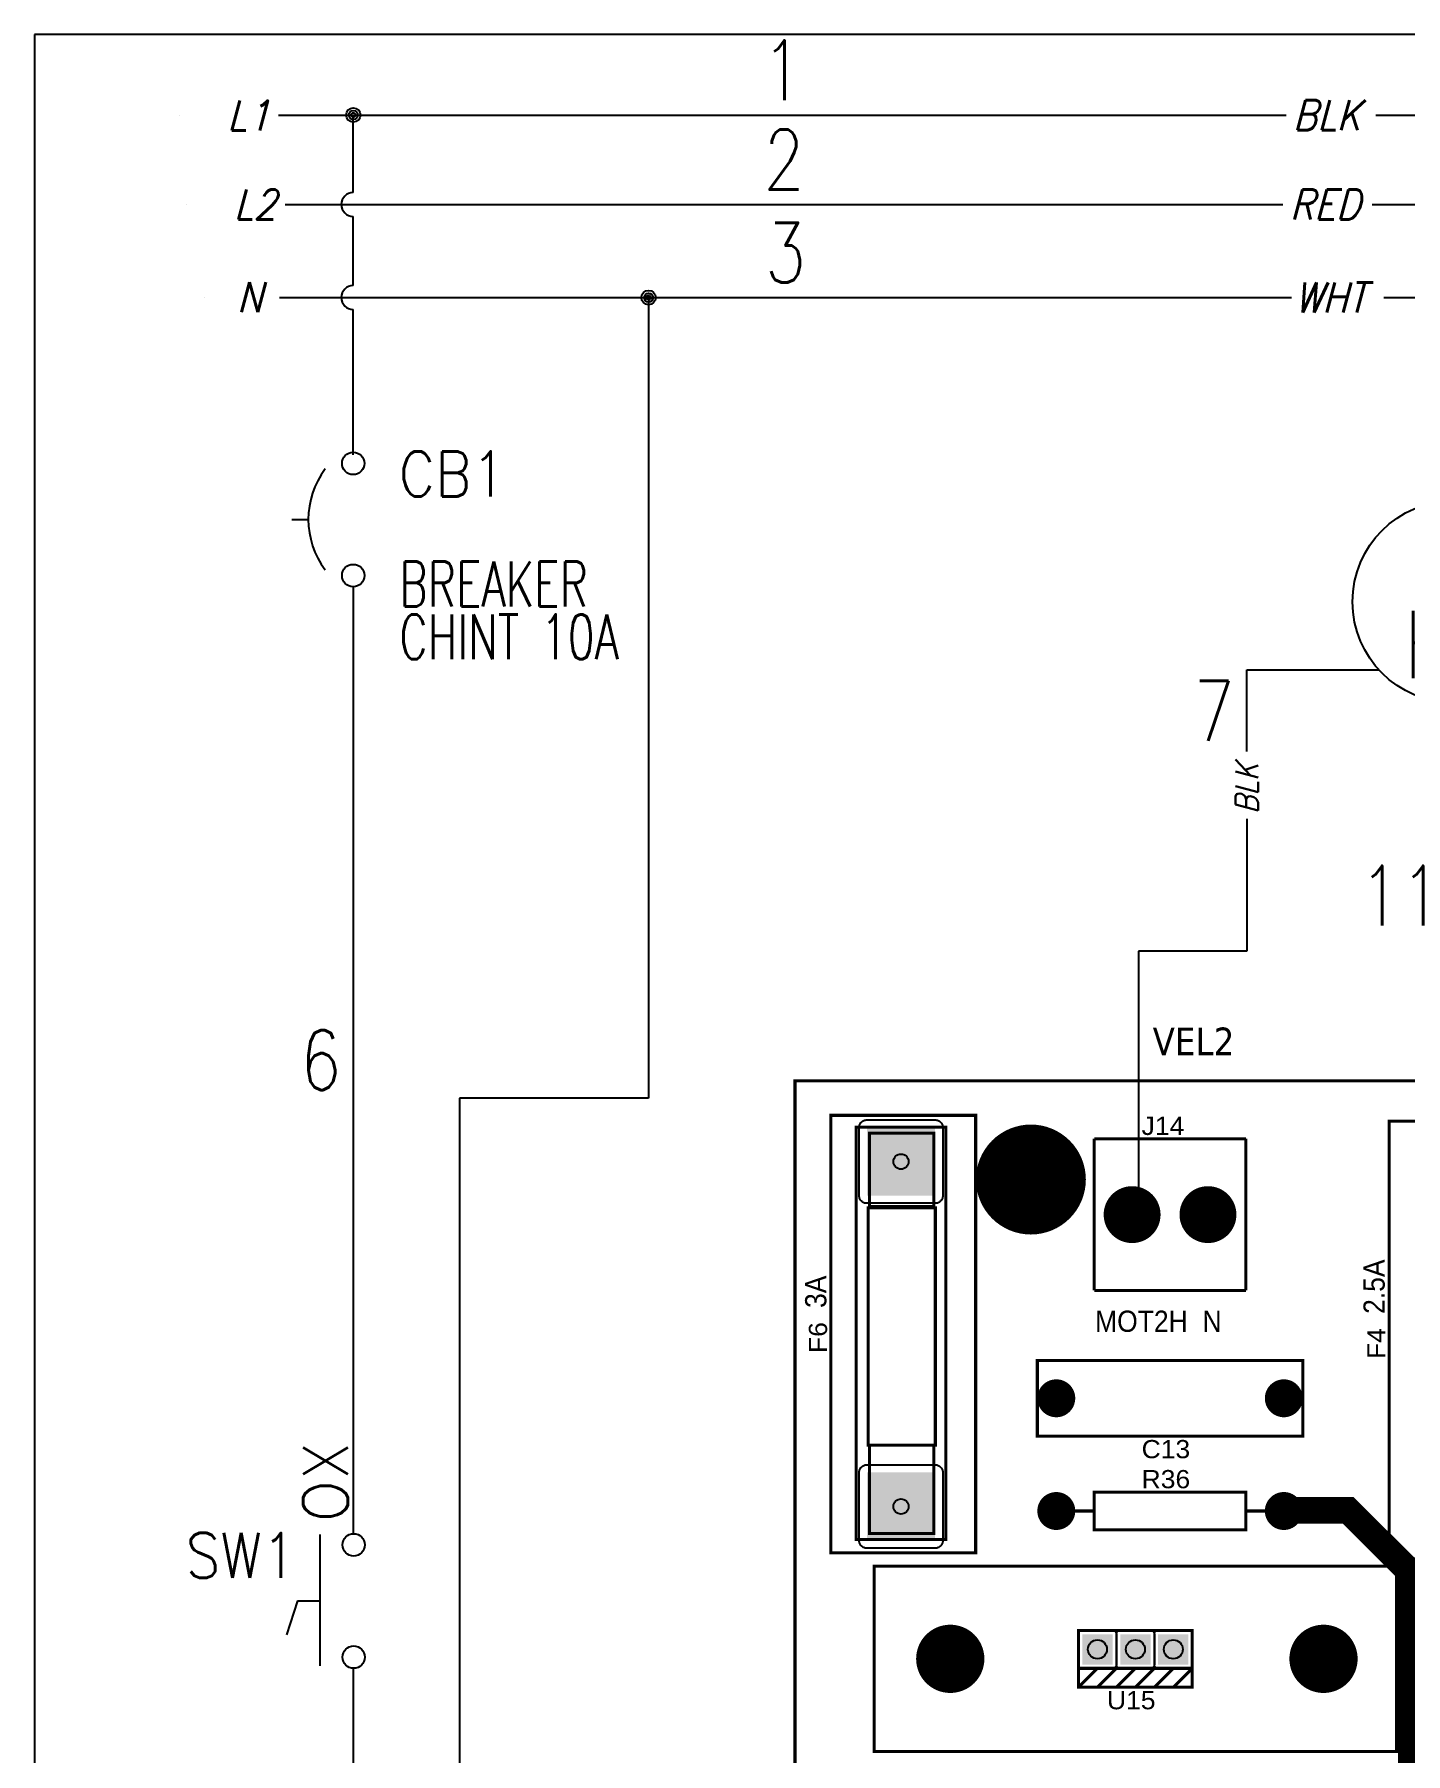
# Model space of a CAD drawing. Header units: inches. Extents: x 0 to 35.7, y 0 to 20.7.
# Drawn here: x 14.98 to 20.71, y 13.56 to 20.74 of the extents above; entities that cross this region are included whole.
import ezdxf
from ezdxf.enums import TextEntityAlignment as Align

# ---------------------------------------------------------------- set-up
doc = ezdxf.new("R2010")
doc.units = ezdxf.units.IN
doc.header["$MEASUREMENT"] = 0
doc.linetypes.add('HIDDEN2', pattern=[0.1875, 0.125, -0.0625])
for name, color, linetype in [('BLK_12AWG', 7, 'Continuous'), ('CONTORNO', 179, 'Continuous'), ('DESC', 150, 'Continuous'), ('MISC', 7, 'Continuous'), ('SYMS', 7, 'Continuous'), ('TAGS', 150, 'Continuous'), ('WIRENO', 72, 'Continuous'), ('WIRES', 7, 'Continuous')]:
    doc.layers.add(name, color=color, linetype=linetype)
doc.styles.add('SLDTEXTSTYLE0', font='tahoma.ttf')
doc.styles.get("Standard").update_dxf_attribs({"font": 'arial.ttf'})
doc.styles.add('WD', font='romans.shx')

# ---------------------------------------------------------------- blocks, each defined once
blk = doc.blocks.new('HT0_LGENERIC')
at = {"style": 'WD', "oblique": 15, "width": 0.9}
blk.add_attdef('COLOR', text='', height=0.125, dxfattribs=at).set_placement((0, 0), align=Align.MIDDLE_CENTER)
at = {"color": 7, "style": 'WD'}
for tag, p in [('X4_TINY_DOT_DONT_REMOVE', (-0.125, 0)), ('X1_TINY_DOT_DONT_REMOVE', (0.125, 0))]:
    blk.add_attdef(tag, p, '', height=0.0001, dxfattribs=at)
at = {"style": 'WD', "flags": 1}
for tag, p in [('X4TERM01', (-0.125, 0)), ('X1TERM01', (0.125, 0))]:
    blk.add_attdef(tag, p, '', height=0.01, dxfattribs=at)
blk = doc.blocks.new('WDDOT')
for radius in [0.03, 0.0187, 0.00929]:
    blk.add_circle((0, 0), radius)
blk = doc.blocks.new('VCB1')
at = {"linetype": 'HIDDEN2'}
blk.add_line((-0.1712, 0), (-0.125, 0), dxfattribs=at)
for centre in [(0, 0.1562), (0, -0.1562)]:
    blk.add_circle(centre, 0.0312)
blk.add_arc((0.1094, 0), 0.2344, 143.1301, 216.8699)
at = {"style": 'WD'}
for tag, p, width in [('INST', (0.2188, 0.3883), 0.7), ('LOC', (0.2188, 0.2188), 0.7), ('TAG1', (0.1269, 0.0644), 0.9), ('XREF', (0.1287, -0.09), 0.7), ('DESC1', (0.1287, -0.242), 0.7), ('DESC2', (0.1287, -0.3893), 0.7)]:
    blk.add_attdef(tag, p, '', height=0.125, dxfattribs=dict(at, width=width))
at = {"linetype": 'Continuous', "style": 'WD'}
for tag, height, flags, p in [('TERM01', 0.125, 8, (-0.055, 0.2066)), ('MFG', 0.01, 9, (-0.1421, -0.0881)), ('CAT', 0.01, 9, (-0.1421, -0.0731))]:
    blk.add_attdef(tag, text='', height=height, dxfattribs=dict(at, flags=flags)).set_placement(p, align=Align.RIGHT)
at = {"color": 7, "style": 'WD', "flags": 1}
for tag, p in [('X2TERM01', (0, 0.1875)), ('X8TERM02', (0, -0.1875))]:
    blk.add_attdef(tag, p, '', height=0.0125, dxfattribs=at)
at = {"style": 'WD', "width": 0.7}
blk.add_attdef('RATING1', text='', height=0.125, dxfattribs=at).set_placement((-0.1875, 0.0625), align=Align.RIGHT)
at = {"color": 7, "style": 'WD'}
for tag, p in [('X4LINK', (-0.25, 0)), ('X1LINK', (0, 0))]:
    blk.add_attdef(tag, p, '', height=0.01, dxfattribs=at)
at = {"style": 'WD', "flags": 9}
for tag, p in [('FAMILY', (-0.1421, -0.0365)), ('CONTACT', (-0.1288, -0.1291))]:
    blk.add_attdef(tag, text='', height=0.01, dxfattribs=at).set_placement(p, align=Align.RIGHT)
at = {"linetype": 'Continuous', "style": 'WD', "flags": 9}
blk.add_attdef('ASSYCODE', text='', height=0.01, dxfattribs=at).set_placement((-0.1533, -0.1061), align=Align.CENTER)
at = {"linetype": 'Continuous', "style": 'WD', "flags": 8}
blk.add_attdef('TERM02', text='', height=0.125, dxfattribs=at).set_placement((-0.0407, -0.2134), align=Align.TOP_RIGHT)
blk = doc.blocks.new('EPAD')
at = {"const_width": 0.5}
blk.add_lwpolyline([(-0.25, 0, 1), (0.25, 0, 1)], format="xyb", close=True, dxfattribs=at)
blk = doc.blocks.new('RPAD')
blk.add_trace([(-0.5, -0.5), (-0.5, 0.5), (0.5, -0.5), (0.5, 0.5)])
blk = doc.blocks.new('TarjetaCBA2')
for points, const_width in [([(130.5116, 98.0071), (136.4266, 98.0071), (136.4266, 103.2848), (130.5116, 103.2848), (130.5116, 98.0071)], 0.008), ([(130.5116, 98.0071), (136.4266, 98.0071), (136.4266, 103.2848), (130.5116, 103.2848), (130.5116, 98.0071)], 0.008), ([(130.5116, 98.0071), (136.4266, 98.0071), (136.4266, 103.2848), (130.5116, 103.2848), (130.5116, 98.0071)], 0.008), ([(130.6061, 102.0407), (130.988, 102.0407), (130.988, 103.1942), (130.6061, 103.1942), (130.6061, 102.0407)], 0.008), ([(130.6061, 102.0407), (130.988, 102.0407), (130.988, 103.1942), (130.6061, 103.1942), (130.6061, 102.0407)], 0.008), ([(130.6061, 102.0407), (130.988, 102.0407), (130.988, 103.1942), (130.6061, 103.1942), (130.6061, 102.0407)], 0.008), ([(132.0785, 102.0249), (132.4604, 102.0249), (132.4604, 103.1785), (132.0785, 103.1785), (132.0785, 102.0249)], 0.008), ([(132.0785, 102.0249), (132.4604, 102.0249), (132.4604, 103.1785), (132.0785, 103.1785), (132.0785, 102.0249)], 0.008), ([(132.0785, 102.0249), (132.4604, 102.0249), (132.4604, 103.1785), (132.0785, 103.1785), (132.0785, 102.0249)], 0.008), ([(130.673, 102.0761), (130.9092, 102.0761), (130.9092, 103.1627), (130.673, 103.1627), (130.673, 102.0761)], 0.008), ([(130.673, 102.0761), (130.9092, 102.0761), (130.9092, 103.1627), (130.673, 103.1627), (130.673, 102.0761)], 0.008), ([(130.673, 102.0761), (130.9092, 102.0761), (130.9092, 103.1627), (130.673, 103.1627), (130.673, 102.0761)], 0.008), ([(130.7084, 102.9541), (130.8777, 102.9541), (130.8777, 103.147), (130.7084, 103.147), (130.7084, 102.9541)], 0.008), ([(130.7084, 102.9541), (130.8777, 102.9541), (130.8777, 103.147), (130.7084, 103.147), (130.7084, 102.9541)], 0.008), ([(130.7084, 102.9541), (130.8777, 102.9541), (130.8777, 103.147), (130.7084, 103.147), (130.7084, 102.9541)], 0.008), ([(131.3006, 103.1324), (131.3006, 102.7324)], 0.008), ([(131.3006, 103.1324), (131.7006, 103.1324)], 0.008), ([(131.3006, 103.1324), (131.3006, 102.7324)], 0.008), ([(131.3006, 103.1324), (131.7006, 103.1324)], 0.008), ([(131.3006, 103.1324), (131.3006, 102.7324)], 0.008), ([(131.3006, 103.1324), (131.7006, 103.1324)], 0.008), ([(131.7006, 103.1324), (131.7006, 102.7324)], 0.008), ([(131.7006, 103.1324), (131.7006, 102.7324)], 0.008), ([(131.7006, 103.1324), (131.7006, 102.7324)], 0.008), ([(130.7045, 102.3241), (130.8817, 102.3241), (130.8817, 102.9501), (130.7045, 102.9501), (130.7045, 102.3241)], 0.008), ([(130.7045, 102.3241), (130.8817, 102.3241), (130.8817, 102.9501), (130.7045, 102.9501), (130.7045, 102.3241)], 0.008), ([(130.7045, 102.3241), (130.8817, 102.3241), (130.8817, 102.9501), (130.7045, 102.9501), (130.7045, 102.3241)], 0.008), ([(131.3006, 102.7324), (131.7006, 102.7324)], 0.008), ([(131.3006, 102.7324), (131.7006, 102.7324)], 0.008), ([(131.3006, 102.7324), (131.7006, 102.7324)], 0.008), ([(131.1506, 102.3481), (131.8506, 102.3481), (131.8506, 102.5481), (131.1506, 102.5481), (131.1506, 102.3481)], 0.008), ([(131.1506, 102.3481), (131.8506, 102.3481), (131.8506, 102.5481), (131.1506, 102.5481), (131.1506, 102.3481)], 0.008), ([(131.1506, 102.3481), (131.8506, 102.3481), (131.8506, 102.5481), (131.1506, 102.5481), (131.1506, 102.3481)], 0.008), ([(130.7084, 102.0918), (130.8777, 102.0918), (130.8777, 102.3241), (130.7084, 102.3241), (130.7084, 102.0918)], 0.008), ([(130.7084, 102.0918), (130.8777, 102.0918), (130.8777, 102.3241), (130.7084, 102.3241), (130.7084, 102.0918)], 0.008), ([(130.7084, 102.0918), (130.8777, 102.0918), (130.8777, 102.3241), (130.7084, 102.3241), (130.7084, 102.0918)], 0.008), ([(131.3006, 102.1009), (131.7006, 102.1009), (131.7006, 102.2009), (131.3006, 102.2009), (131.3006, 102.1009)], 0.008), ([(131.3006, 102.1009), (131.7006, 102.1009), (131.7006, 102.2009), (131.3006, 102.2009), (131.3006, 102.1009)], 0.008), ([(131.3006, 102.1009), (131.7006, 102.1009), (131.7006, 102.2009), (131.3006, 102.2009), (131.3006, 102.1009)], 0.008), ([(132.5533, 101.4643), (132.1671, 101.4643), (132.1371, 101.4943), (132.1371, 101.9861), (131.9705, 102.1526), (131.8022, 102.1526), (131.8006, 102.1509)], 0.07), ([(131.2506, 102.1509), (131.3006, 102.1509)], 0.008), ([(131.2506, 102.1509), (131.3006, 102.1509)], 0.008), ([(131.2506, 102.1509), (131.3006, 102.1509)], 0.008), ([(131.7006, 102.1509), (131.7506, 102.1509)], 0.008), ([(131.7006, 102.1509), (131.7506, 102.1509)], 0.008), ([(131.7006, 102.1509), (131.7506, 102.1509)], 0.008), ([(130.7203, 101.517), (132.0982, 101.517), (132.0982, 102.0052), (130.7203, 102.0052), (130.7203, 101.517)], 0.008), ([(130.7203, 101.517), (132.0982, 101.517), (132.0982, 102.0052), (130.7203, 102.0052), (130.7203, 101.517)], 0.008), ([(130.7203, 101.517), (132.0982, 101.517), (132.0982, 102.0052), (130.7203, 102.0052), (130.7203, 101.517)], 0.008), ([(131.2592, 101.7361), (131.5592, 101.7361), (131.5592, 101.8361), (131.2592, 101.8361), (131.2592, 101.7361)], 0.008), ([(131.2592, 101.7361), (131.5592, 101.7361), (131.5592, 101.8361), (131.2592, 101.8361), (131.2592, 101.7361)], 0.008), ([(131.2592, 101.7361), (131.5592, 101.7361), (131.5592, 101.8361), (131.2592, 101.8361), (131.2592, 101.7361)], 0.008), ([(131.5592, 101.7361), (131.5592, 101.6861), (131.2592, 101.6861), (131.2592, 101.7361)], 0.008), ([(131.3092, 101.7361), (131.2592, 101.6861)], 0.008), ([(131.5592, 101.7361), (131.5592, 101.6861), (131.2592, 101.6861), (131.2592, 101.7361)], 0.008), ([(131.3092, 101.7361), (131.2592, 101.6861)], 0.008), ([(131.5592, 101.7361), (131.5592, 101.6861), (131.2592, 101.6861), (131.2592, 101.7361)], 0.008), ([(131.3092, 101.7361), (131.2592, 101.6861)], 0.008), ([(131.3592, 101.7361), (131.3092, 101.6861)], 0.008), ([(131.3592, 101.7361), (131.3092, 101.6861)], 0.008), ([(131.3592, 101.7361), (131.3092, 101.6861)], 0.008), ([(131.4092, 101.7361), (131.3592, 101.6861)], 0.008), ([(131.4092, 101.7361), (131.3592, 101.6861)], 0.008), ([(131.4092, 101.7361), (131.3592, 101.6861)], 0.008), ([(131.4592, 101.7361), (131.4092, 101.6861)], 0.008), ([(131.4592, 101.7361), (131.4092, 101.6861)], 0.008), ([(131.4592, 101.7361), (131.4092, 101.6861)], 0.008), ([(131.5092, 101.7361), (131.4592, 101.6861)], 0.008), ([(131.5092, 101.7361), (131.4592, 101.6861)], 0.008), ([(131.5092, 101.7361), (131.4592, 101.6861)], 0.008), ([(131.5592, 101.7361), (131.5092, 101.6861)], 0.008), ([(131.5592, 101.7361), (131.5092, 101.6861)], 0.008), ([(131.5592, 101.7361), (131.5092, 101.6861)], 0.008)]:
    blk.add_lwpolyline(points, dxfattribs=dict(const_width=const_width))
for points in [[(130.6811, 102.9822), (130.6811, 103.1622), (130.6812, 103.1642), (130.6815, 103.1663), (130.682, 103.1682), (130.6827, 103.17), (130.6835, 103.1718), (130.6845, 103.1734), (130.6856, 103.175), (130.6869, 103.1764), (130.6883, 103.1777), (130.6898, 103.1788), (130.6915, 103.1798), (130.6932, 103.1806), (130.6951, 103.1813), (130.697, 103.1818), (130.699, 103.1821), (130.7011, 103.1822), (130.8811, 103.1822), (130.8832, 103.1821), (130.8852, 103.1818), (130.8871, 103.1813), (130.889, 103.1806), (130.8907, 103.1798), (130.8924, 103.1788), (130.8939, 103.1777), (130.8953, 103.1764), (130.8966, 103.175), (130.8978, 103.1734), (130.8987, 103.1718), (130.8996, 103.17), (130.9002, 103.1682), (130.9007, 103.1663), (130.901, 103.1642), (130.9011, 103.1622), (130.9011, 102.9822), (130.901, 102.9801), (130.9007, 102.9781), (130.9002, 102.9761), (130.8996, 102.9743), (130.8987, 102.9725), (130.8978, 102.9709), (130.8966, 102.9694), (130.8953, 102.9679), (130.8939, 102.9667), (130.8924, 102.9655), (130.8907, 102.9645), (130.889, 102.9637), (130.8871, 102.963), (130.8852, 102.9626), (130.8832, 102.9623), (130.8811, 102.9622), (130.7011, 102.9622), (130.699, 102.9623), (130.697, 102.9626), (130.6951, 102.963), (130.6932, 102.9637), (130.6915, 102.9645), (130.6898, 102.9655), (130.6883, 102.9667), (130.6869, 102.9679), (130.6856, 102.9694), (130.6845, 102.9709), (130.6835, 102.9725), (130.6827, 102.9743), (130.682, 102.9761), (130.6815, 102.9781), (130.6812, 102.9801), (130.6811, 102.9822)], [(130.6811, 102.0727), (130.6811, 102.2527), (130.6812, 102.2548), (130.6815, 102.2568), (130.682, 102.2587), (130.6827, 102.2606), (130.6835, 102.2623), (130.6845, 102.264), (130.6856, 102.2655), (130.6869, 102.2669), (130.6883, 102.2682), (130.6898, 102.2694), (130.6915, 102.2703), (130.6932, 102.2712), (130.6951, 102.2718), (130.697, 102.2723), (130.699, 102.2726), (130.7011, 102.2727), (130.8811, 102.2727), (130.8832, 102.2726), (130.8852, 102.2723), (130.8871, 102.2718), (130.889, 102.2712), (130.8907, 102.2703), (130.8924, 102.2694), (130.8939, 102.2682), (130.8953, 102.2669), (130.8966, 102.2655), (130.8978, 102.264), (130.8987, 102.2623), (130.8996, 102.2606), (130.9002, 102.2587), (130.9007, 102.2568), (130.901, 102.2548), (130.9011, 102.2527), (130.9011, 102.0727), (130.901, 102.0706), (130.9007, 102.0686), (130.9002, 102.0667), (130.8996, 102.0648), (130.8987, 102.0631), (130.8978, 102.0614), (130.8966, 102.0599), (130.8953, 102.0585), (130.8939, 102.0572), (130.8924, 102.0561), (130.8907, 102.0551), (130.889, 102.0543), (130.8871, 102.0536), (130.8852, 102.0531), (130.8832, 102.0528), (130.8811, 102.0527), (130.7011, 102.0527), (130.699, 102.0528), (130.697, 102.0531), (130.6951, 102.0536), (130.6932, 102.0543), (130.6915, 102.0551), (130.6898, 102.0561), (130.6883, 102.0572), (130.6869, 102.0585), (130.6856, 102.0599), (130.6845, 102.0614), (130.6835, 102.0631), (130.6827, 102.0648), (130.682, 102.0667), (130.6815, 102.0686), (130.6812, 102.0706), (130.6811, 102.0727)], [(131.3492, 101.7361), (131.2692, 101.7361), (131.2682, 101.7362), (131.2672, 101.7363), (131.2662, 101.7366), (131.2653, 101.7369), (131.2644, 101.7373), (131.2636, 101.7378), (131.2628, 101.7384), (131.2621, 101.739), (131.2615, 101.7397), (131.2609, 101.7405), (131.2604, 101.7413), (131.26, 101.7422), (131.2597, 101.7431), (131.2594, 101.7441), (131.2593, 101.7451), (131.2592, 101.7461), (131.2592, 101.8261), (131.2593, 101.8272), (131.2594, 101.8282), (131.2597, 101.8291), (131.26, 101.8301), (131.2604, 101.8309), (131.2609, 101.8318), (131.2615, 101.8325), (131.2621, 101.8332), (131.2628, 101.8339), (131.2636, 101.8345), (131.2644, 101.835), (131.2653, 101.8354), (131.2662, 101.8357), (131.2672, 101.8359), (131.2682, 101.8361), (131.2692, 101.8361), (131.3492, 101.8361), (131.3503, 101.8361), (131.3513, 101.8359), (131.3522, 101.8357), (131.3532, 101.8354), (131.354, 101.835), (131.3549, 101.8345), (131.3556, 101.8339), (131.3563, 101.8332), (131.357, 101.8325), (131.3575, 101.8318), (131.358, 101.8309), (131.3585, 101.8301), (131.3588, 101.8291), (131.359, 101.8282), (131.3592, 101.8272), (131.3592, 101.8261), (131.3592, 101.7461), (131.3592, 101.7451), (131.359, 101.7441), (131.3588, 101.7431), (131.3585, 101.7422), (131.358, 101.7413), (131.3575, 101.7405), (131.357, 101.7397), (131.3563, 101.739), (131.3556, 101.7384), (131.3549, 101.7378), (131.354, 101.7373), (131.3532, 101.7369), (131.3522, 101.7366), (131.3513, 101.7363), (131.3503, 101.7362), (131.3492, 101.7361)], [(131.4492, 101.7361), (131.3692, 101.7361), (131.3682, 101.7362), (131.3672, 101.7363), (131.3662, 101.7366), (131.3653, 101.7369), (131.3644, 101.7373), (131.3636, 101.7378), (131.3628, 101.7384), (131.3621, 101.739), (131.3615, 101.7397), (131.3609, 101.7405), (131.3604, 101.7413), (131.36, 101.7422), (131.3597, 101.7431), (131.3594, 101.7441), (131.3593, 101.7451), (131.3592, 101.7461), (131.3592, 101.8261), (131.3593, 101.8272), (131.3594, 101.8282), (131.3597, 101.8291), (131.36, 101.8301), (131.3604, 101.8309), (131.3609, 101.8318), (131.3615, 101.8325), (131.3621, 101.8332), (131.3628, 101.8339), (131.3636, 101.8345), (131.3644, 101.835), (131.3653, 101.8354), (131.3662, 101.8357), (131.3672, 101.8359), (131.3682, 101.8361), (131.3692, 101.8361), (131.4492, 101.8361), (131.4503, 101.8361), (131.4513, 101.8359), (131.4522, 101.8357), (131.4532, 101.8354), (131.454, 101.835), (131.4549, 101.8345), (131.4556, 101.8339), (131.4563, 101.8332), (131.457, 101.8325), (131.4575, 101.8318), (131.458, 101.8309), (131.4585, 101.8301), (131.4588, 101.8291), (131.459, 101.8282), (131.4592, 101.8272), (131.4592, 101.8261), (131.4592, 101.7461), (131.4592, 101.7451), (131.459, 101.7441), (131.4588, 101.7431), (131.4585, 101.7422), (131.458, 101.7413), (131.4575, 101.7405), (131.457, 101.7397), (131.4563, 101.739), (131.4556, 101.7384), (131.4549, 101.7378), (131.454, 101.7373), (131.4532, 101.7369), (131.4522, 101.7366), (131.4513, 101.7363), (131.4503, 101.7362), (131.4492, 101.7361)], [(131.5492, 101.7361), (131.4692, 101.7361), (131.4682, 101.7362), (131.4672, 101.7363), (131.4662, 101.7366), (131.4653, 101.7369), (131.4644, 101.7373), (131.4636, 101.7378), (131.4628, 101.7384), (131.4621, 101.739), (131.4615, 101.7397), (131.4609, 101.7405), (131.4604, 101.7413), (131.46, 101.7422), (131.4597, 101.7431), (131.4594, 101.7441), (131.4593, 101.7451), (131.4592, 101.7461), (131.4592, 101.8261), (131.4593, 101.8272), (131.4594, 101.8282), (131.4597, 101.8291), (131.46, 101.8301), (131.4604, 101.8309), (131.4609, 101.8318), (131.4615, 101.8325), (131.4621, 101.8332), (131.4628, 101.8339), (131.4636, 101.8345), (131.4644, 101.835), (131.4653, 101.8354), (131.4662, 101.8357), (131.4672, 101.8359), (131.4682, 101.8361), (131.4692, 101.8361), (131.5492, 101.8361), (131.5503, 101.8361), (131.5513, 101.8359), (131.5522, 101.8357), (131.5532, 101.8354), (131.554, 101.835), (131.5549, 101.8345), (131.5556, 101.8339), (131.5563, 101.8332), (131.557, 101.8325), (131.5575, 101.8318), (131.558, 101.8309), (131.5585, 101.8301), (131.5588, 101.8291), (131.559, 101.8282), (131.5592, 101.8272), (131.5592, 101.8261), (131.5592, 101.7461), (131.5592, 101.7451), (131.559, 101.7441), (131.5588, 101.7431), (131.5585, 101.7422), (131.558, 101.7413), (131.5575, 101.7405), (131.557, 101.7397), (131.5563, 101.739), (131.5556, 101.7384), (131.5549, 101.7378), (131.554, 101.7373), (131.5532, 101.7369), (131.5522, 101.7366), (131.5513, 101.7363), (131.5503, 101.7362), (131.5492, 101.7361)]]:
    blk.add_lwpolyline(points, close=True)
for centre, radius in [((130.7911, 103.0722), 0.02), ((131.1336, 103.0249), 0.03), ((131.4006, 102.9324), 0.03), ((131.6006, 102.9324), 0.03), ((131.2006, 102.4481), 0.025), ((131.8006, 102.4481), 0.025), ((130.7911, 102.1627), 0.02), ((131.2006, 102.1509), 0.025), ((131.8006, 102.1509), 0.025), ((130.921, 101.7611), 0.03), ((131.3092, 101.7861), 0.025), ((131.4092, 101.7861), 0.025), ((131.5092, 101.7861), 0.025), ((131.9053, 101.7611), 0.03)]:
    blk.add_circle(centre, radius)
for p, xscale, yscale, rotation in [((130.7911, 103.0722), 0.18, 0.18, 90), ((130.7911, 102.1627), 0.18, 0.18, 90), ((131.3092, 101.7861), 0.08, 0.08, 180), ((131.4092, 101.7861), 0.08, 0.08, 180), ((131.5092, 101.7861), 0.08, 0.08, 180)]:
    blk.add_blockref('RPAD', p, dxfattribs=dict(xscale=xscale, yscale=yscale, rotation=rotation))
for p, xscale, yscale in [((131.1336, 103.0249), 0.29, 0.29), ((131.1336, 103.0249), 0.25, 0.25), ((131.4006, 102.9324), 0.15, 0.15), ((131.6006, 102.9324), 0.15, 0.15), ((131.4006, 102.9324), 0.12, 0.12), ((131.6006, 102.9324), 0.12, 0.12), ((131.2006, 102.4481), 0.1, 0.1), ((131.8006, 102.4481), 0.1, 0.1), ((131.2006, 102.4481), 0.08, 0.08), ((131.8006, 102.4481), 0.08, 0.08), ((131.2006, 102.1509), 0.1, 0.1), ((131.2006, 102.1509), 0.08, 0.08), ((131.8006, 102.1509), 0.1, 0.1), ((131.8006, 102.1509), 0.08, 0.08), ((130.921, 101.7611), 0.18, 0.18), ((130.921, 101.7611), 0.15, 0.15), ((131.9053, 101.7611), 0.18, 0.18), ((131.9053, 101.7611), 0.15, 0.15)]:
    blk.add_blockref('EPAD', p, dxfattribs=dict(xscale=xscale, yscale=yscale))
for s, height, width, p in [('J14', 0.048, 1.041667, (131.4256, 103.1424)), ('J14', 0.048, 1.041667, (131.4256, 103.1424)), ('J14', 0.048, 1.041667, (131.4256, 103.1424)), ('MOT2H  N', 0.056, 0.892857, (131.3029, 102.6233)), ('MOT2H  N', 0.056, 0.892857, (131.3029, 102.6233)), ('MOT2H  N', 0.056, 0.892857, (131.3029, 102.6233)), ('C13', 0.048, 1.041667, (131.4256, 102.2901)), ('C13', 0.048, 1.041667, (131.4256, 102.2901)), ('C13', 0.048, 1.041667, (131.4256, 102.2901)), ('R36', 0.048, 1.041667, (131.4256, 102.2109)), ('R36', 0.048, 1.041667, (131.4256, 102.2109)), ('R36', 0.048, 1.041667, (131.4256, 102.2109)), ('U15', 0.048, 1.041667, (131.3342, 101.6281)), ('U15', 0.048, 1.041667, (131.3342, 101.6281)), ('U15', 0.048, 1.041667, (131.3342, 101.6281))]:
    blk.add_text(s, height=height, dxfattribs=dict(width=width)).set_placement(p)
for s, height, width, p in [('2.5A', 0.056, 0.892857, (132.0667, 102.6706)), ('2.5A', 0.056, 0.892857, (132.0667, 102.6706)), ('2.5A', 0.056, 0.892857, (132.0667, 102.6706)), ('3A', 0.056, 0.892857, (130.5943, 102.6863)), ('3A', 0.056, 0.892857, (130.5943, 102.6863)), ('3A', 0.056, 0.892857, (130.5943, 102.6863)), ('F6', 0.048, 1.041667, (130.5961, 102.5674)), ('F6', 0.048, 1.041667, (130.5961, 102.5674)), ('F6', 0.048, 1.041667, (130.5961, 102.5674)), ('F4', 0.048, 1.041667, (132.0685, 102.5517)), ('F4', 0.048, 1.041667, (132.0685, 102.5517)), ('F4', 0.048, 1.041667, (132.0685, 102.5517))]:
    blk.add_text(s, height=height, rotation=90, dxfattribs=dict(width=width)).set_placement(p)
blk = doc.blocks.new('VMO12')
blk.add_circle((0, 0), 0.1875)
at = {"style": 'WD'}
for tag, p, width in [('INST', (0.318, 0.2634), 0.7), ('LOC', (0.318, 0.0938), 0.7), ('TAG1', (0.3125, -0.0789), 0.9), ('DESC1', (0.3135, -0.268), 0.9), ('DESC2', (0.3135, -0.4243), 0.9), ('DESC3', (0.3135, -0.5805), 0.9), ('RATING3', (0.3135, -0.7368), 0.8), ('RATING4', (0.3135, -0.893), 0.8), ('WDTAGALT', (0.3125, -1.0625), 0.7)]:
    blk.add_attdef(tag, p, '', height=0.125, dxfattribs=dict(at, width=width))
at = {"linetype": 'Continuous', "style": 'WD', "flags": 8}
for tag, p in [('TERM01', (-0.0312, 0.2125)), ('TERM03', (-0.2188, -0.1351))]:
    blk.add_attdef(tag, text='', height=0.125, dxfattribs=at).set_placement(p, align=Align.RIGHT)
at = {"color": 7, "style": 'WD', "flags": 1}
for tag, p in [('X2TERM01', (0, 0.1875)), ('X8TERM02', (0, -0.1875))]:
    blk.add_attdef(tag, p, '', height=0.0125, dxfattribs=at)
at = {"style": 'WD', "flags": 9}
blk.add_attdef('FAMILY', text='', height=0.01, dxfattribs=at).set_placement((-0.0053, 0.1698), align=Align.CENTER)
at = {"linetype": 'Continuous', "style": 'WD', "flags": 1}
for tag, p in [('CAT', (0, 0.1593)), ('MFG', (0, 0.1404))]:
    blk.add_attdef(tag, text='', height=0.01, dxfattribs=at).set_placement(p, align=Align.MIDDLE)
at = {"linetype": 'Continuous', "style": 'WD', "flags": 9}
blk.add_attdef('ASSYCODE', text='', height=0.01, dxfattribs=at).set_placement((0, 0.125), align=Align.CENTER)
at = {"style": 'WD', "width": 0.8}
blk.add_attdef('RATING1', text='', height=0.125, dxfattribs=at).set_placement((0, 0), align=Align.CENTER)
blk.add_attdef('RATING2', text='', height=0.125, dxfattribs=at).set_placement((0, -0.0165), align=Align.TOP_CENTER)
at = {"style": 'WD', "flags": 1}
blk.add_attdef('X0TERM03', (-0.1384, -0.1265), '', height=0.0125, dxfattribs=at)
at = {"linetype": 'Continuous', "style": 'WD', "flags": 8}
blk.add_attdef('TERM02', text='', height=0.125, dxfattribs=at).set_placement((-0.0312, -0.2094), align=Align.TOP_RIGHT)
blk = doc.blocks.new('VT0_LGENERIC')
at = {"style": 'WD', "flags": 1}
for tag, p in [('X2TERM01', (0, 0.25)), ('X8TERM01', (0, -0.25))]:
    blk.add_attdef(tag, p, '', height=0.01, rotation=90, dxfattribs=at)
at = {"style": 'WD', "oblique": 15, "width": 0.9}
blk.add_attdef('COLOR', text='', height=0.125, rotation=90, dxfattribs=at).set_placement((0, 0), align=Align.MIDDLE_CENTER)
at = {"color": 7, "style": 'WD'}
for tag, p in [('X2_TINY_DOT_DONT_REMOVE', (0, 0.25)), ('X8_TINY_DOT_DONT_REMOVE', (0, -0.25))]:
    blk.add_attdef(tag, p, '', height=0.0001, rotation=90, dxfattribs=at)
blk = doc.blocks.new('WD_WNH')
at = {"linetype": 'Continuous', "style": 'WD', "width": 0.8}
blk.add_attdef('WIRENO', text='', height=0.125, dxfattribs=at).set_placement((0, 0.0625), align=Align.CENTER)
at = {"style": 'WD', "flags": 1}
for tag, p in [('W01USER', (0, 0.0781)), ('W02USER', (0, 0.0703)), ('W03USER', (0, 0.0625)), ('W04USER', (0, 0.0547)), ('W05USER', (0, 0.0469)), ('W06USER', (0, 0.0391)), ('W07USER', (0, 0.0312)), ('W08USER', (0, 0.0234)), ('W09USER', (0, 0.0156)), ('W10USER', (0, 0.0078))]:
    blk.add_attdef(tag, text='', height=0.005, dxfattribs=at).set_placement(p, align=Align.CENTER)
blk = doc.blocks.new('WD_WNV')
at = {"style": 'WD', "flags": 1}
for tag, p in [('W01USER', (-0.0625, 0.0938)), ('W02USER', (-0.0625, 0.0859)), ('W03USER', (-0.0625, 0.0781)), ('W04USER', (-0.0625, 0.0703)), ('W05USER', (-0.0625, 0.0625)), ('W06USER', (-0.0625, 0.0547)), ('W07USER', (-0.0625, 0.0469)), ('W08USER', (-0.0625, 0.0391)), ('W09USER', (-0.0625, 0.0312)), ('W10USER', (-0.0625, 0.0234))]:
    blk.add_attdef(tag, text='', height=0.005, dxfattribs=at).set_placement(p, align=Align.CENTER)
at = {"linetype": 'Continuous', "style": 'WD', "width": 0.8}
blk.add_attdef('WIRENO', text='', height=0.125, dxfattribs=at).set_placement((-0.05, 0), align=Align.MIDDLE_RIGHT)
blk = doc.blocks.new('VSS112')
for p, q in [((-0.0938, 0.1849), (-0.0938, -0.1801)), ((-0.1562, 0), (-0.1875, -0.0938)), ((-0.1562, 0), (-0.0938, 0))]:
    blk.add_line(p, q)
for centre in [(0, 0.1562), (0, -0.1562)]:
    blk.add_circle(centre, 0.0312)
at = {"style": 'WD'}
blk.add_attdef('STATE', (-0.0157, 0.2188), '', height=0.125, rotation=90, dxfattribs=at)
for tag, p, width in [('INST', (0.2188, 0.5602), 0.7), ('LOC', (0.2188, 0.3906), 0.7), ('TAG1', (0.1269, 0.0644), 0.9), ('XREF', (0.1287, -0.09), 0.7), ('DESC1', (0.1287, -0.4375), 0.7), ('DESC2', (0.1287, -0.5937), 0.7)]:
    blk.add_attdef(tag, p, '', height=0.125, dxfattribs=dict(at, width=width))
at = {"style": 'WD', "width": 0.7}
blk.add_attdef('POS2', (-0.1875, 0.125), '', height=0.125, rotation=90, dxfattribs=at)
at = {"linetype": 'Continuous', "style": 'WD', "flags": 8}
for tag, p in [('TERM01', (0.0469, 0.2188)), ('TERM02', (0.0469, -0.2812))]:
    blk.add_attdef(tag, p, '', height=0.125, dxfattribs=at)
at = {"color": 7, "style": 'WD', "flags": 1}
for tag, p in [('X2TERM01', (0, 0.1875)), ('X8TERM02', (0, -0.1875))]:
    blk.add_attdef(tag, p, '', height=0.0125, dxfattribs=at)
at = {"style": 'WD'}
for tag, p, flags in [('FAMILY', (-0.0594, 0.0537), 9), ('CONTACT', (-0.0594, 0.037), 1)]:
    blk.add_attdef(tag, p, '', height=0.01, dxfattribs=dict(at, flags=flags))
at = {"color": 7, "style": 'WD'}
for tag, p in [('X4LINK', (-0.2656, 0)), ('X1LINK', (0, 0))]:
    blk.add_attdef(tag, p, '', height=0.01, dxfattribs=at)
at = {"linetype": 'Continuous', "style": 'WD', "flags": 9}
for tag, p in [('MFG', (-0.0457, 0.0055)), ('CAT', (-0.0457, 0.0194)), ('ASSYCODE', (-0.0494, -0.0114))]:
    blk.add_attdef(tag, text='', height=0.01, dxfattribs=at).set_placement(p, align=Align.CENTER)
at = {"style": 'WD', "width": 0.7}
blk.add_attdef('POS1', text='', height=0.125, rotation=90, dxfattribs=at).set_placement((-0.1875, -0.125), align=Align.RIGHT)

msp = doc.modelspace()

# ---------------------------------------------------------------- linework, layer by layer
at = {"color": 7, "linetype": 'Continuous'}
for p, q in [((35.7282, 20.7436), (14.9782, 20.7436)), ((14.9782, 20.7436), (14.9782, 4.5586))]:
    msp.add_line(p, q, dxfattribs=at)
at = {"layer": 'BLK_12AWG'}
for p, q in [((15.9985, 20.4067), (20.2066, 20.4067)), ((16.3103, 20.0832), (16.3103, 20.4067)), ((20.5812, 20.4067), (34.6115, 20.4067)), ((16.0255, 20.0332), (20.1935, 20.0332)), ((16.3103, 19.6943), (16.3103, 19.9832)), ((20.566, 20.0332), (34.6115, 20.0332)), ((16.0023, 19.6443), (20.2292, 19.6443)), ((17.5436, 19.6443), (17.5436, 16.3003)), ((20.6145, 19.6443), (34.6186, 19.6443)), ((16.3103, 18.9876), (16.3103, 19.5943)), ((16.31, 18.4363), (16.31, 14.4818)), ((20.0425, 18.089), (20.5948, 18.089)), ((20.0425, 17.7479), (20.0425, 18.089)), ((17.5436, 16.3003), (16.7537, 16.3003)), ((16.7537, 16.3003), (16.7537, 12.8639))]:
    msp.add_line(p, q, dxfattribs=at)
at = {"layer": 'BLK_12AWG', "color": 0}
msp.add_line((16.31, 13.9193), (16.31, 12.8139), dxfattribs=at)
at = {"layer": 'BLK_12AWG'}
for centre in [(16.3103, 20.0332), (16.3103, 19.6443)]:
    msp.add_arc(centre, 0.05, 90, 270, dxfattribs=at)
at = {"layer": 'WIRES'}
for p, q in [((20.0425, 17.4669), (20.0425, 16.9142)), ((20.0425, 16.9142), (19.5904, 16.9142)), ((19.5904, 16.9142), (19.5904, 15.8165))]:
    msp.add_line(p, q, dxfattribs=at)

# ---------------------------------------------------------------- block references
at = {"layer": 'BLK_12AWG', "xscale": 1.584, "yscale": 1.584, "zscale": 1.584}
msp.add_blockref('TarjetaCBA2', (-188.575, -147.2307), dxfattribs=at)
at = {"layer": 'SYMS'}
ref = msp.add_blockref('HT0_LGENERIC', (15.8735, 20.4047), dxfattribs=at)
ref.add_attrib('X1_TINY_DOT_DONT_REMOVE', '.', (16.173, 20.4047), dxfattribs={"layer": 'MISC', "color": 7, "height": 0.0001, "style": 'WD'})
ref.add_attrib('X4_TINY_DOT_DONT_REMOVE', '.', (15.5851, 20.4047), dxfattribs={"layer": 'MISC', "color": 7, "height": 0.0001, "style": 'WD'})
ref.add_attrib('COLOR', 'L1', dxfattribs={"layer": 'MISC', "color": 250, "height": 0.125, "style": 'WD', "oblique": 15, "width": 0.9}).set_placement((15.8735, 20.4047), align=Align.MIDDLE_CENTER)
ref = msp.add_blockref('HT0_LGENERIC', (20.3771, 20.4067), dxfattribs=at)
ref.add_attrib('X1_TINY_DOT_DONT_REMOVE', '.', (20.5812, 20.4067), dxfattribs={"layer": 'MISC', "color": 7, "height": 0.0001, "style": 'WD'})
ref.add_attrib('X4_TINY_DOT_DONT_REMOVE', '.', (20.2066, 20.4067), dxfattribs={"layer": 'MISC', "color": 7, "height": 0.0001, "style": 'WD'})
ref.add_attrib('COLOR', 'BLK', dxfattribs={"layer": 'MISC', "height": 0.125, "style": 'WD', "oblique": 15, "width": 0.9}).set_placement((20.3771, 20.4067), align=Align.MIDDLE_CENTER)
for p in [(16.3103, 20.4067), (17.5436, 19.6443)]:
    msp.add_blockref('WDDOT', p, dxfattribs=at)
ref = msp.add_blockref('HT0_LGENERIC', (15.9005, 20.0332), dxfattribs=at)
ref.add_attrib('X1_TINY_DOT_DONT_REMOVE', '.', (16.2001, 20.0332), dxfattribs={"layer": 'MISC', "color": 7, "height": 0.0001, "style": 'WD'})
ref.add_attrib('X4_TINY_DOT_DONT_REMOVE', '.', (15.6121, 20.0332), dxfattribs={"layer": 'MISC', "color": 7, "height": 0.0001, "style": 'WD'})
ref.add_attrib('COLOR', 'L2', dxfattribs={"layer": 'MISC', "color": 250, "height": 0.125, "style": 'WD', "oblique": 15, "width": 0.9}).set_placement((15.9005, 20.0332), align=Align.MIDDLE_CENTER)
ref = msp.add_blockref('HT0_LGENERIC', (20.3694, 20.0332), dxfattribs=at)
ref.add_attrib('X1_TINY_DOT_DONT_REMOVE', '.', (20.566, 20.0332), dxfattribs={"layer": 'MISC', "color": 7, "height": 0.0001, "style": 'WD'})
ref.add_attrib('X4_TINY_DOT_DONT_REMOVE', '.', (20.1935, 20.0332), dxfattribs={"layer": 'MISC', "color": 7, "height": 0.0001, "style": 'WD'})
ref.add_attrib('COLOR', 'RED', dxfattribs={"layer": 'MISC', "height": 0.125, "style": 'WD', "oblique": 15, "width": 0.9}).set_placement((20.3694, 20.0332), align=Align.MIDDLE_CENTER)
ref = msp.add_blockref('HT0_LGENERIC', (15.8773, 19.6456), dxfattribs=at)
ref.add_attrib('X1_TINY_DOT_DONT_REMOVE', '.', (16.0884, 19.6456), dxfattribs={"layer": 'MISC', "color": 7, "height": 0.0001, "style": 'WD'})
ref.add_attrib('X4_TINY_DOT_DONT_REMOVE', '.', (15.6881, 19.6456), dxfattribs={"layer": 'MISC', "color": 7, "height": 0.0001, "style": 'WD'})
ref.add_attrib('COLOR', 'N', dxfattribs={"layer": 'MISC', "color": 250, "height": 0.125, "style": 'WD', "oblique": 15, "width": 0.9}).set_placement((15.8773, 19.6456), align=Align.MIDDLE_CENTER)
ref = msp.add_blockref('HT0_LGENERIC', (20.3917, 19.6449), dxfattribs=at)
ref.add_attrib('X1_TINY_DOT_DONT_REMOVE', '.', (20.6145, 19.6449), dxfattribs={"layer": 'MISC', "color": 7, "height": 0.0001, "style": 'WD'})
ref.add_attrib('X4_TINY_DOT_DONT_REMOVE', '.', (20.2292, 19.6449), dxfattribs={"layer": 'MISC', "color": 7, "height": 0.0001, "style": 'WD'})
ref.add_attrib('COLOR', 'WHT', dxfattribs={"layer": 'MISC', "height": 0.125, "style": 'WD', "oblique": 15, "width": 0.9}).set_placement((20.3917, 19.6449), align=Align.MIDDLE_CENTER)
ref = msp.add_blockref('VCB1', (16.31, 18.7175), dxfattribs=dict(at, xscale=1.5, yscale=1.5, zscale=1.5))
ref.add_attrib('DESC2', 'CHINT 10A', (16.503, 18.1335), dxfattribs={"layer": 'DESC', "color": 250, "height": 0.1875, "style": 'WD', "width": 0.7})
ref.add_attrib('DESC1', 'BREAKER', (16.503, 18.3545), dxfattribs={"layer": 'DESC', "color": 250, "height": 0.1875, "style": 'WD', "width": 0.7})
ref.add_attrib('TAG1', 'CB1', (16.5004, 18.8141), dxfattribs={"layer": 'TAGS', "color": 250, "height": 0.1875, "style": 'WD', "width": 0.9})
ref = msp.add_blockref('VMO12', (20.9061, 18.3737), dxfattribs=dict(at, xscale=2.25, yscale=2.25, zscale=2.25))
ref.add_attrib('RATING2', 'HP', dxfattribs={"layer": 'MISC', "height": 0.28125, "style": 'WD', "width": 0.8}).set_placement((20.9061, 18.3366), align=Align.TOP_CENTER)
ref.add_attrib('DESC1', 'MOTOR', (21.6116, 17.7706), dxfattribs={"layer": 'DESC', "color": 250, "height": 0.28125, "style": 'WD', "width": 0.9})
ref.add_attrib('DESC2', 'DAYTON', (21.6116, 17.419), dxfattribs={"layer": 'DESC', "color": 250, "height": 0.28125, "style": 'WD', "width": 0.9})
ref.add_attrib('TAG1', 'MOT1', (21.6092, 18.1962), dxfattribs={"layer": 'TAGS', "color": 250, "height": 0.28125, "style": 'WD', "width": 0.9})
ref = msp.add_blockref('VT0_LGENERIC', (20.0425, 17.5948), dxfattribs=dict(at, xscale=0.75, yscale=0.75, zscale=0.75))
ref.add_attrib('X2_TINY_DOT_DONT_REMOVE', '.', (20.0425, 17.7479), dxfattribs={"layer": 'MISC', "color": 7, "height": 0.000075, "rotation": 90, "style": 'WD'})
ref.add_attrib('X8_TINY_DOT_DONT_REMOVE', '.', (20.0425, 17.4669), dxfattribs={"layer": 'MISC', "color": 7, "height": 0.000075, "rotation": 90, "style": 'WD'})
ref.add_attrib('COLOR', 'BLK', dxfattribs={"layer": 'MISC', "height": 0.09375, "rotation": 90, "style": 'WD', "oblique": 15, "width": 0.9}).set_placement((20.0425, 17.5948), align=Align.MIDDLE_CENTER)
at = {"layer": 'SYMS', "color": 0}
ref = msp.add_blockref('VSS112', (16.3119, 14.2005), dxfattribs=dict(at, xscale=1.5, yscale=1.5, zscale=1.5))
ref.add_attrib('TAG1', 'SW1', (15.6104, 14.2971), dxfattribs={"layer": 'TAGS', "height": 0.1875, "style": 'WD', "width": 0.9})
ref.add_attrib('STATE', 'OX', (16.2882, 14.5287), dxfattribs={"layer": 'MISC', "height": 0.1875, "rotation": 90, "style": 'WD'})
at = {"layer": 'WIRENO', "color": 250, "linetype": 'ByBlock'}
ref = msp.add_blockref('WD_WNH', (18.1025, 20.4067), dxfattribs=at)
ref.add_attrib('WIRENO', '1', dxfattribs={"color": 0, "linetype": 'Continuous', "height": 0.25, "style": 'WD', "width": 0.8}).set_placement((18.1025, 20.4692), align=Align.CENTER)
ref = msp.add_blockref('WD_WNH', (18.1095, 20.0332), dxfattribs=at)
ref.add_attrib('WIRENO', '2', dxfattribs={"color": 0, "linetype": 'Continuous', "height": 0.25, "style": 'WD', "width": 0.8}).set_placement((18.1095, 20.0957), align=Align.CENTER)
ref = msp.add_blockref('WD_WNH', (18.1158, 19.6443), dxfattribs=at)
ref.add_attrib('WIRENO', '3', dxfattribs={"color": 0, "linetype": 'Continuous', "height": 0.25, "style": 'WD', "width": 0.8}).set_placement((18.1158, 19.7068), align=Align.CENTER)
ref = msp.add_blockref('WD_WNV', (20.0425, 17.9184), dxfattribs=at)
ref.add_attrib('WIRENO', '7', dxfattribs={"color": 0, "linetype": 'Continuous', "height": 0.25, "style": 'WD', "width": 0.8}).set_placement((19.9925, 17.9184), align=Align.MIDDLE_RIGHT)
ref = msp.add_blockref('WD_WNV', (20.9061, 17.1462), dxfattribs=at)
ref.add_attrib('WIRENO', '11', dxfattribs={"color": 0, "linetype": 'Continuous', "height": 0.25, "style": 'WD', "width": 0.8}).set_placement((20.8561, 17.1462), align=Align.MIDDLE_RIGHT)
ref = msp.add_blockref('WD_WNV', (16.31, 16.459), dxfattribs=at)
ref.add_attrib('WIRENO', '6', dxfattribs={"color": 0, "linetype": 'Continuous', "height": 0.25, "style": 'WD', "width": 0.8}).set_placement((16.26, 16.459), align=Align.MIDDLE_RIGHT)

# ---------------------------------------------------------------- texts
at = {"layer": 'CONTORNO', "color": 7, "insert": (19.9906, 16.5954), "char_height": 0.11529, "attachment_point": 3, "style": 'SLDTEXTSTYLE0'}
msp.add_mtext('VEL2', dxfattribs=at)

doc.saveas('drawing.dxf')
